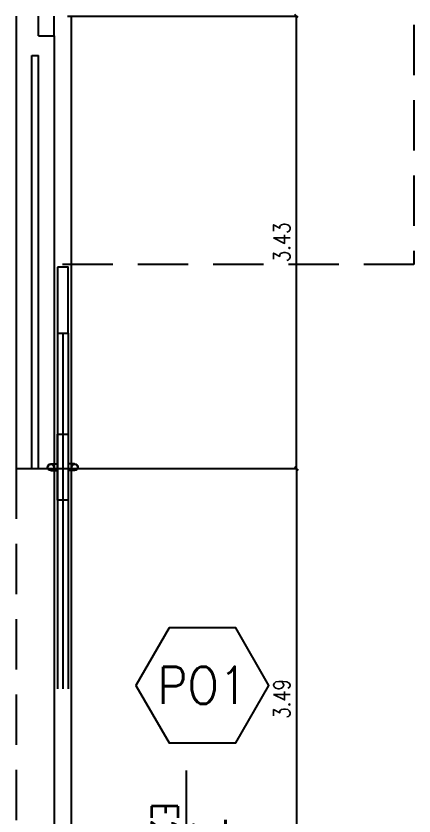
# Model space of a CAD drawing. Extents: x 3 to 114, y 126 to 173.
# Drawn here: x 89.98 to 93, y 132.6 to 138.67 of the extents above; entities that cross this region are included whole.
import ezdxf
from ezdxf.enums import TextEntityAlignment as Align

# ---------------------------------------------------------------- set-up
doc = ezdxf.new("R2010")
doc.units = 0
doc.header["$LTSCALE"] = 0.02
doc.header["$MEASUREMENT"] = 0
doc.header["$PDMODE"] = 35
doc.linetypes.add('HIDDEN', pattern=[9.525, 6.35, -3.175])
doc.layers.get('0').update_dxf_attribs({"linetype": 'CONTINUOUS'})
doc.layers.get('Defpoints').update_dxf_attribs({"linetype": 'CONTINUOUS'})
for name, color, linetype in [('10-2-COTA-ACUM-100', 2, 'CONTINUOUS'), ('10-CARP-INSE-SIMB', 2, 'CONTINUOUS'), ('10-COTA-PARC-100', 4, 'CONTINUOUS'), ('ladrillo', 30, 'CONTINUOUS'), ('PROYECCION', 7, 'HIDDEN'), ('VISTA-3', 8, 'CONTINUOUS')]:
    doc.layers.add(name, color=color, linetype=linetype)
doc.styles.add('COTAS', font='ROMANS.shx', dxfattribs={"width": 0.8})
doc.styles.add('ROMANS', font='romans')
doc.dimstyles.new('COTA-S-S-2-50', dxfattribs={"dimscale": 0.5, "dimtxt": 0.25, "dimasz": 0.05, "dimexe": 0, "dimexo": 0, "dimgap": 0.1, "dimtad": 1, "dimzin": 4, "dimdsep": 46, "dimtxsty": 'COTAS', "dimblk": 'OBLIQUE', "dimblk1": 'NONE', "dimblk2": 'M2_COTA', "dimcen": 0.1, "dimclrd": 2, "dimclre": 2, "dimclrt": 2, "dimadec": 0, "dimazin": 0, "dimtfac": 1, "dimtix": 1, "dimtmove": 2, "dimatfit": 3, "dimldrblk": 'M2_COTA', "dimfxl": 0, "dimtolj": 1, "dimtzin": 0, "dimarcsym": 0})

# ---------------------------------------------------------------- blocks, each defined once
blk = doc.blocks.new('FLE-A-ID')
at = {"linetype": 'ByBlock'}
blk.add_line((1.2036, 0), (0, 0), dxfattribs=at)
for points in [[(0.1684, 0.2917), (0.1684, 0.2083), (0, 0), (0.0481, 0)], [(0.1684, -0.2917), (0.1684, -0.2083), (0, 0), (0.0481, 0)]]:
    blk.add_solid(points)
at = {"style": 'COTAS', "width": 0.8}
blk.add_attdef('NUMEJE', (1.2036, 0.2616), '', height=0.2, rotation=180, dxfattribs=at)
blk.add_attdef('ACUTA', text='', height=0.25, rotation=180, dxfattribs=at).set_placement((0.3333, -0.05), align=Align.RIGHT)
blk = doc.blocks.new('_OBLIQUE')
at = {"color": 0, "linetype": 'ByBlock'}
blk.add_line((-0.5, -0.5), (0.5, 0.5), dxfattribs=at)
blk = doc.blocks.new('*D145')
at = {"layer": '10-COTA-PARC-100', "color": 2, "lineweight": -2}
for p, q in [((90.37, 138.6687), (92.1093, 138.6687)), ((92.1093, 135.2337), (92.1093, 138.6687)), ((90.27, 135.2337), (92.1093, 135.2337))]:
    blk.add_line(p, q, dxfattribs=at)
at = {"layer": 'Defpoints', "color": 0}
for p in [(90.37, 138.6687), (92.1093, 138.6687), (90.27, 135.2337)]:
    blk.add_point(p, dxfattribs=at)
at = {"layer": '10-COTA-PARC-100', "color": 2, "lineweight": -2, "xscale": 0.025, "yscale": 0.025, "zscale": 0.025}
for p, rotation in [((92.1093, 138.6687), 90), ((92.1093, 135.2337), 270)]:
    blk.add_blockref('_OBLIQUE', p, dxfattribs=dict(at, rotation=rotation))
at = {"layer": '10-COTA-PARC-100', "color": 2, "insert": (91.9968, 136.9512), "char_height": 0.125, "attachment_point": 5, "rotation": 90, "style": 'COTAS'}
blk.add_mtext('\\A1;3.43', dxfattribs=at)
blk = doc.blocks.new('_None')
blk = doc.blocks.new('M2_COTA')
for p, q in [((-1, 0), (0, 0)), ((0, 1), (0, -1))]:
    blk.add_line(p, q)
at = {"const_width": 0.2}
blk.add_lwpolyline([(-1, -1), (1, 1)], dxfattribs=at)
blk = doc.blocks.new('*D146')
at = {"layer": '10-COTA-PARC-100', "color": 2, "lineweight": -2}
for p, q in [((90.27, 135.2337), (92.1093, 135.2337)), ((92.1093, 135.2337), (92.1093, 131.7387)), ((90.27, 131.7387), (92.1093, 131.7387))]:
    blk.add_line(p, q, dxfattribs=at)
at = {"layer": 'Defpoints', "color": 0}
for p in [(90.27, 135.2337), (90.27, 131.7387), (92.1093, 131.7387)]:
    blk.add_point(p, dxfattribs=at)
at = {"layer": '10-COTA-PARC-100', "color": 2, "lineweight": -2, "xscale": 0.025, "yscale": 0.025, "zscale": 0.025}
for p, rotation in [((92.1093, 135.2337), 90), ((92.1093, 131.7387), 270)]:
    blk.add_blockref('_OBLIQUE', p, dxfattribs=dict(at, rotation=rotation))
at = {"layer": '10-COTA-PARC-100', "color": 2, "insert": (91.9968, 133.4862), "char_height": 0.125, "attachment_point": 5, "rotation": 90, "style": 'COTAS'}
blk.add_mtext('\\A1;3.49', dxfattribs=at)
blk = doc.blocks.new('CARP-SI0')
blk.add_lwpolyline([(-0.2243, 0.3884), (-0.4485, 0), (-0.2243, -0.3884), (0.2243, -0.3884), (0.4485, 0), (0.2243, 0.3884)], close=True)
at = {"style": 'ROMANS', "width": 0.9}
blk.add_attdef('CARP', text='', height=0.25, dxfattribs=at).set_placement((0, 0), align=Align.MIDDLE)
at = {"style": 'ROMANS', "flags": 1}
for tag, p in [('MURO', (0.0424, -0.5976)), ('L-VANO', (-0.0046, -0.9359)), ('A-VANO', (0.0048, -1.3494))]:
    blk.add_attdef(tag, text='', height=0.25, dxfattribs=at).set_placement(p, align=Align.MIDDLE)

msp = doc.modelspace()

# ---------------------------------------------------------------- linework, layer by layer
at = {"layer": 'ladrillo', "color": 3}
for p, q in [((90.15, 138.5187), (90.27, 138.5187)), ((90.27, 138.5187), (90.27, 135.2337)), ((89.98, 135.2337), (90.27, 135.2337))]:
    msp.add_line(p, q, dxfattribs=at)
at = {"layer": 'ladrillo', "color": 2}
for p in [(90.1, 138.3687), (90.15, 135.2337)]:
    msp.add_line(p, (90.15, 138.3687), dxfattribs=at)
at = {"layer": 'ladrillo', "color": 3}
for points in [[(89.98, 138.6687), (89.98, 135.2337)], [(90.15, 138.5187), (90.15, 138.6687)]]:
    msp.add_lwpolyline(points, dxfattribs=at)
at = {"layer": 'ladrillo', "color": 2}
msp.add_lwpolyline([(90.1, 135.2337), (90.1, 138.3687)], dxfattribs=at)
at = {"layer": 'PROYECCION', "color": 2, "linetype": 'HIDDEN', "ltscale": 3}
for p, q in [((89.98, 135.2337), (89.98, 131.7387)), ((90.27, 135.2337), (90.27, 131.7387))]:
    msp.add_line(p, q, dxfattribs=at)
at = {"layer": 'PROYECCION', "color": 0, "linetype": 'HIDDEN', "ltscale": 3}
msp.add_lwpolyline([(93, 164.3187), (93, 136.7837), (90.27, 136.7837)], dxfattribs=at)
at = {"layer": 'VISTA-3', "color": 7}
for p, q in [((90.27, 138.5187), (90.27, 138.6687)), ((90.4, 131.7338), (90.4, 138.6687)), ((90.295, 136.2622), (90.295, 133.5622)), ((90.335, 136.2622), (90.335, 133.5622)), ((90.375, 136.2622), (90.375, 133.5622)), ((90.27, 135.2337), (90.27, 131.7338))]:
    msp.add_line(p, q, dxfattribs=at)
at = {"layer": 'VISTA-3'}
for p, q in [((90.245, 135.269), (90.295, 135.269)), ((90.245, 135.219), (90.295, 135.219)), ((90.425, 135.269), (90.375, 135.269)), ((90.425, 135.219), (90.375, 135.219))]:
    msp.add_line(p, q, dxfattribs=at)
at = {"layer": 'VISTA-3', "color": 2}
for points in [[(90.295, 136.7622), (90.295, 136.2622), (90.375, 136.2622), (90.375, 136.7622)], [(90.295, 134.994), (90.295, 135.494), (90.375, 135.494), (90.375, 134.994)]]:
    msp.add_lwpolyline(points, close=True, dxfattribs=at)
for centre, radius in [((90.245, 135.244), 0.025), ((90.245, 135.244), 0.0225), ((90.425, 135.244), 0.025), ((90.425, 135.244), 0.0225)]:
    msp.add_circle(centre, radius, dxfattribs=at)

# ---------------------------------------------------------------- block references
at = {"layer": '10-2-COTA-ACUM-100'}
ref = msp.add_blockref('FLE-A-ID', (91.27, 131.7387), dxfattribs=dict(at, rotation=90.00000000044948))
ref.add_attrib('ACUTA', '7.05', dxfattribs={"layer": '0', "height": 0.25, "rotation": 270, "style": 'COTAS', "width": 0.8}).set_placement((91.32, 131.9927), align=Align.RIGHT)
ref.add_attrib('NUMEJE', 'E2', (91.0084, 132.7002), dxfattribs={"layer": '0', "height": 0.2, "rotation": 270, "style": 'COTAS', "width": 0.8})
at = {"layer": '10-CARP-INSE-SIMB', "xscale": 1.125, "yscale": 1.125, "zscale": 1.125}
msp.add_blockref('CARP-SI0', (91.3951, 133.5887), dxfattribs=at).add_auto_attribs({'CARP': 'PO1'})

# ---------------------------------------------------------------- dimensions: what is measured, and where the dimension line sits
at = {"layer": '10-COTA-PARC-100'}
for base, p2, picture, middle in [((92.1093272147, 138.6687079783), (90.3699999991, 138.6687079783), '*D145', (91.9968272147, 136.9512079783)), ((92.1093272147, 131.7387079783), (90.2699999991, 131.7387079783), '*D146', (91.9968272147, 133.4862079783))]:
    dim = msp.add_linear_dim(base=base, p1=(90.2699999991, 135.2337079783), p2=p2, angle=90, dimstyle='COTA-S-S-2-50', dxfattribs=at)
    dim.commit()
    dim.dimension.update_dxf_attribs({"geometry": picture, "text_midpoint": middle})

doc.saveas('drawing.dxf')
